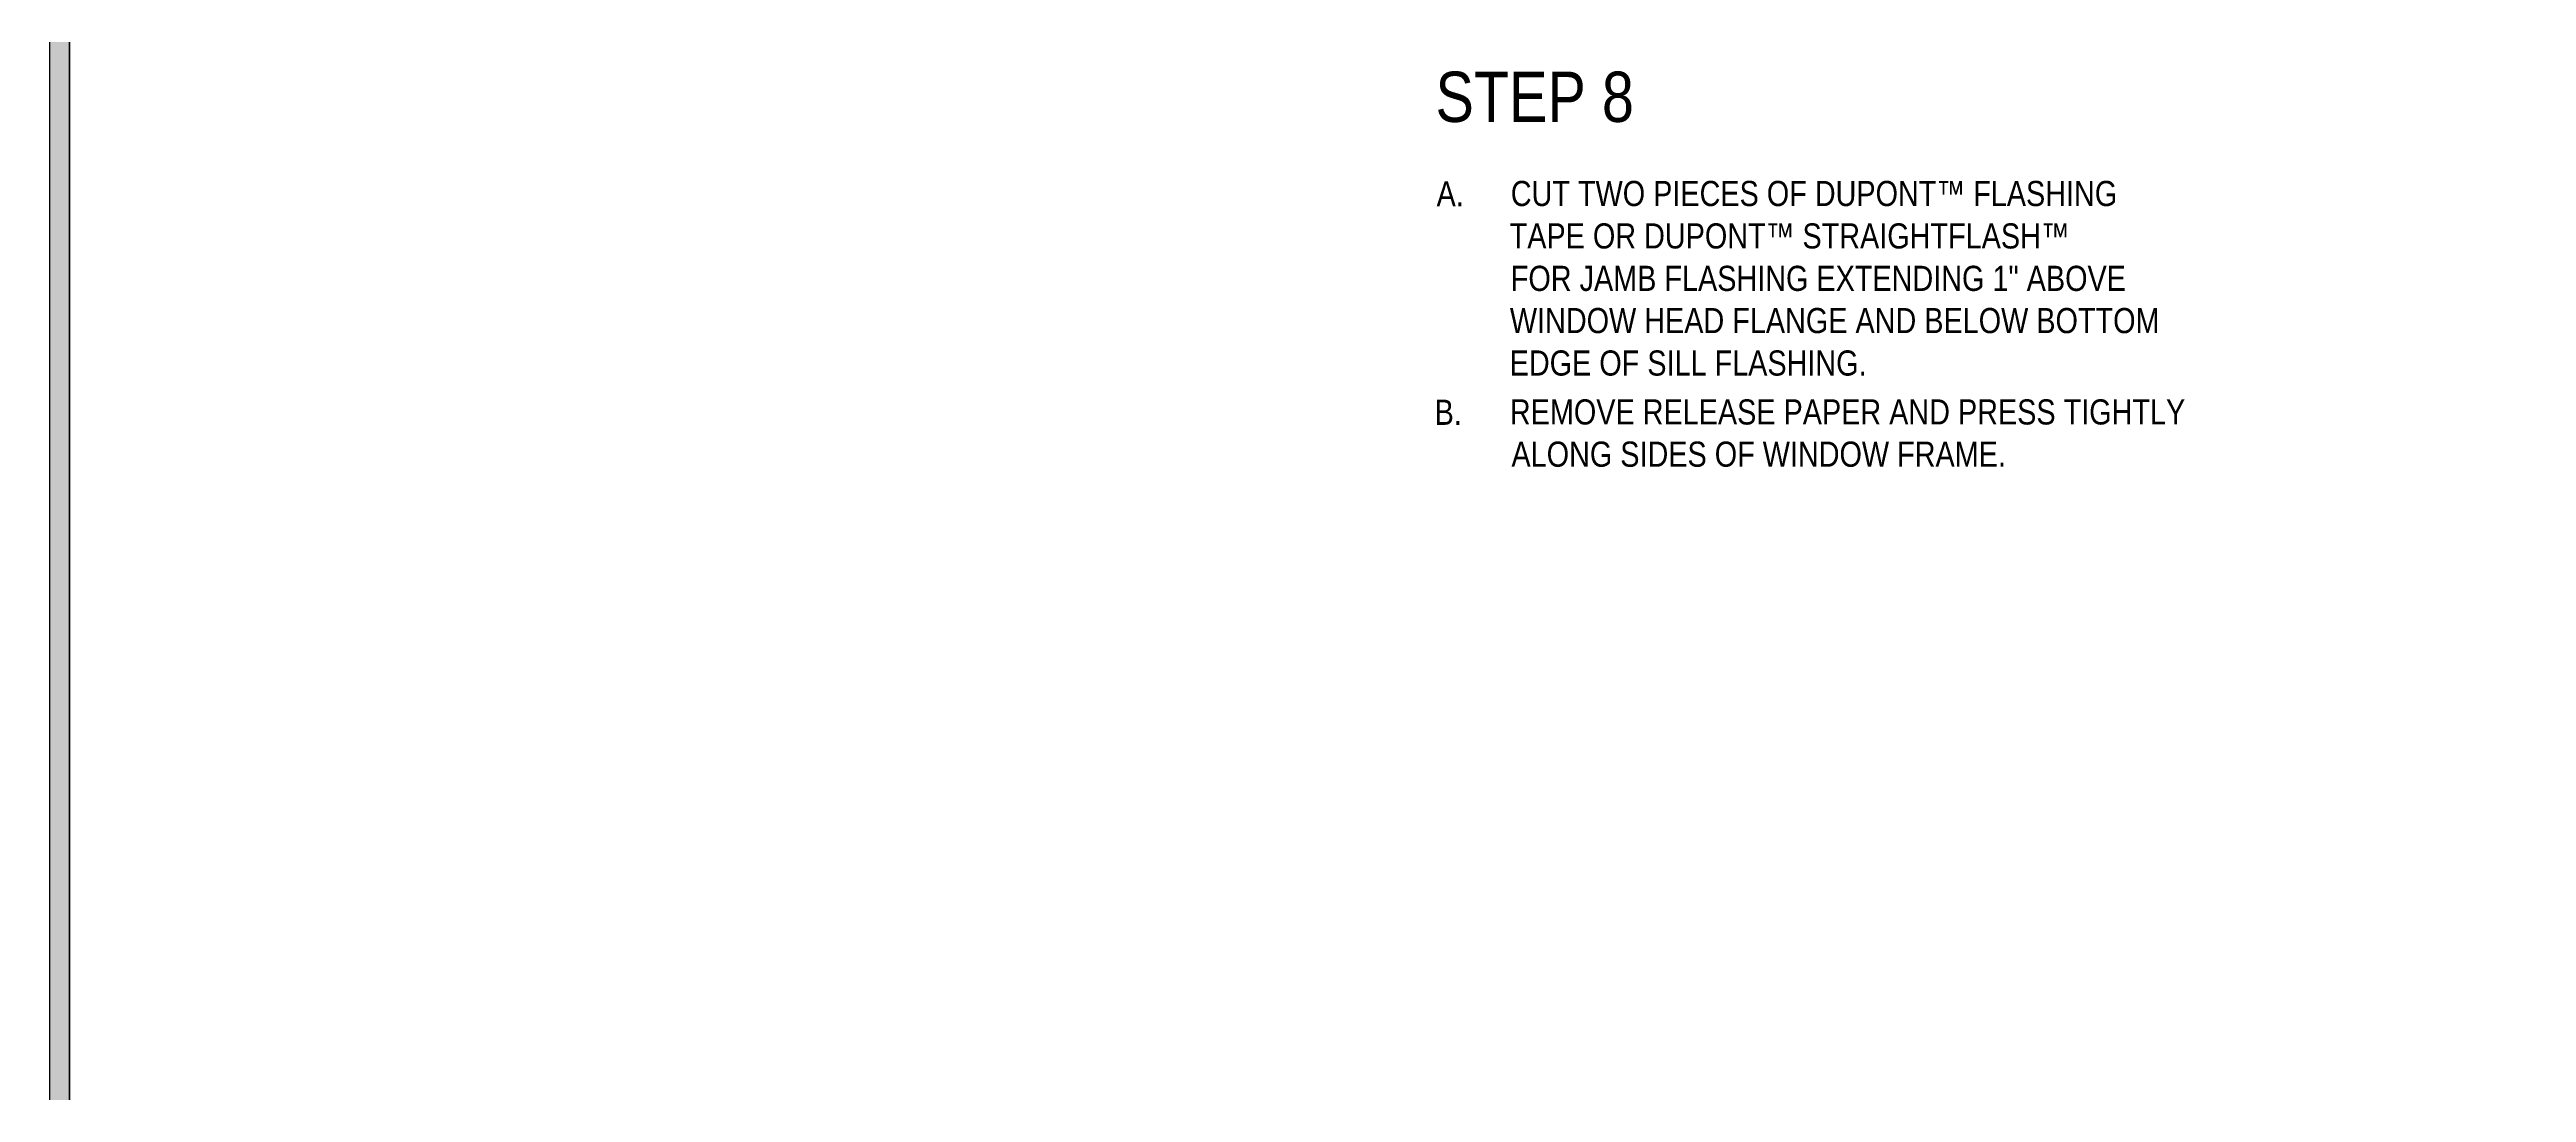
# Model space of a CAD drawing. Extents: x -1140 to 5605, y -816 to 2382.
# Drawn here: x -1114 to -6, y 461 to 928 of the extents above; entities that cross this region are included whole.
import ezdxf

# ---------------------------------------------------------------- set-up
doc = ezdxf.new("R2010")
doc.units = 0
doc.header["$MEASUREMENT"] = 0
doc.layers.add('.ATI-TEXT', color=7, linetype='Continuous', lineweight=0)
doc.layers.add('G-ANNO-TTLB', color=7, linetype='Continuous', lineweight=0)

# ---------------------------------------------------------------- blocks, each defined once
blk = doc.blocks.new('Block_349')
at = {"layer": '.ATI-TEXT', "char_height": 0.2, "attachment_point": 7}
for s, insert in [('\\C18;\\c0;\\FArial Narrow|b0|i0|c1;\\H11.253398;\\W1.000000;A.', (-493.3, 857.6)), ('\\C18;\\c0;\\FArial Narrow|b0|i0|c1;\\H11.253398;\\W1.000000;CUT TWO PIECES OF DUPONT™ FLASHING', (-460.1, 857.6)), ('\\C18;\\c0;\\FArial Narrow|b0|i0|c1;\\H11.253398;\\W1.000000;TAPE OR DUPONT™ STRAIGHTFLASH™', (-460.6, 838.6)), ('\\C18;\\c0;\\FArial Narrow|b0|i0|c1;\\H11.253398;\\W1.000000;FOR JAMB FLASHING EXTENDING 1" ABOVE', (-460.1, 819.6)), ('\\C18;\\c0;\\FArial Narrow|b0|i0|c1;\\H11.253398;\\W1.000000;WINDOW HEAD FLANGE AND BELOW BOTTOM ', (-460.5, 800.7)), ('\\C18;\\c0;\\FArial Narrow|b0|i0|c1;\\H11.253398;\\W1.000000;EDGE OF SILL FLASHING.', (-460.6, 781.7)), ('\\C18;\\c0;\\FArial Narrow|b0|i0|c1;\\H11.253398;\\W1.000000;B.', (-494.2, 759.8)), ('\\C18;\\c0;\\FArial Narrow|b0|i0|c1;\\H11.253398;\\W1.000000;REMOVE RELEASE PAPER AND PRESS TIGHTLY', (-460.5, 759.8)), ('\\C18;\\c0;\\FArial Narrow|b0|i0|c1;\\H11.253398;\\W1.000000;ALONG SIDES OF WINDOW FRAME.', (-459.8, 740.9))]:
    blk.add_mtext(s, dxfattribs=dict(at, insert=insert))

msp = doc.modelspace()

# ---------------------------------------------------------------- hatches: boundary and pattern name
at = {"layer": 'G-ANNO-TTLB', "true_color": 0xff00ff, "transparency": 33554687}
h = msp.add_hatch(color=6, dxfattribs=at)
edge = h.paths.add_edge_path()
edge.add_spline(control_points=[(1815.4, -731.7), (1815.4, -731.7), (-1114.1, -731.7), (-1114.1, -731.7), (-1114.1, -731.7), (-1114.1, 1725.3), (-1114.1, 1725.3), (-1114.1, 1725.3), (1815.4, 1725.3), (1815.4, 1725.3), (1815.4, 1725.3), (1815.4, -731.7), (1815.4, -731.7)], knot_values=[0, 0, 0, 0, 1, 1, 1, 2, 2, 2, 3, 3, 3, 4, 4, 4, 4], degree=3, periodic=0)
edge = h.paths.add_edge_path()
edge.add_spline(control_points=[(-1105.1, 1716.3), (-1105.1, 1716.3), (-1105.1, -722.7), (-1105.1, -722.7), (-1105.1, -722.7), (1806.4, -722.7), (1806.4, -722.7), (1806.4, -722.7), (1806.4, 1716.3), (1806.4, 1716.3), (1806.4, 1716.3), (-1105.1, 1716.3), (-1105.1, 1716.3)], knot_values=[0, 0, 0, 0, 1, 1, 1, 2, 2, 2, 3, 3, 3, 4, 4, 4, 4], degree=3, periodic=0)
edge.add_line((-1105.1, 1716.3), (-1105.1, 1716.3))

# ---------------------------------------------------------------- linework, layer by layer
at = {"layer": 'G-ANNO-TTLB', "color": 6, "lineweight": 30, "true_color": 0xff00ff}
for p, q in [((-1114.1, 1725.3), (-1114.1, -731.7)), ((-1105.1, 1716.3), (-1105.1, -722.7)), ((-1105.1, -722.7), (-1105.1, 1716.3))]:
    msp.add_line(p, q, dxfattribs=at)
at = {"layer": 'G-ANNO-TTLB'}
for points in [[(1815.4, -731.7), (1815.4, -731.7), (-1114.1, -731.7), (-1114.1, -731.7), (-1114.1, -731.7), (-1114.1, 1725.3), (-1114.1, 1725.3), (-1114.1, 1725.3), (1815.4, 1725.3), (1815.4, 1725.3), (1815.4, 1725.3), (1815.4, -731.7), (1815.4, -731.7)], [(-1105.1, 1716.3), (-1105.1, 1716.3), (-1105.1, -722.7), (-1105.1, -722.7), (-1105.1, -722.7), (1806.4, -722.7), (1806.4, -722.7), (1806.4, -722.7), (1806.4, 1716.3), (1806.4, 1716.3), (1806.4, 1716.3), (-1105.1, 1716.3), (-1105.1, 1716.3)]]:
    msp.add_open_spline(points, degree=3, knots=[0, 0, 0, 0, 1, 1, 1, 2, 2, 2, 3, 3, 3, 4, 4, 4, 4], dxfattribs=at)

# ---------------------------------------------------------------- block references
at = {"layer": '.ATI-TEXT'}
msp.add_blockref('Block_349', (0, 0), dxfattribs=at)

# ---------------------------------------------------------------- texts
at = {"layer": '.ATI-TEXT', "insert": (-493.8, 895.1), "char_height": 0.2, "attachment_point": 7}
msp.add_mtext('\\C18;\\c0;\\FArial Narrow|b0|i0|c1;\\H22.499999;\\W1.000000;STEP 8', dxfattribs=at)

doc.saveas('drawing.dxf')
